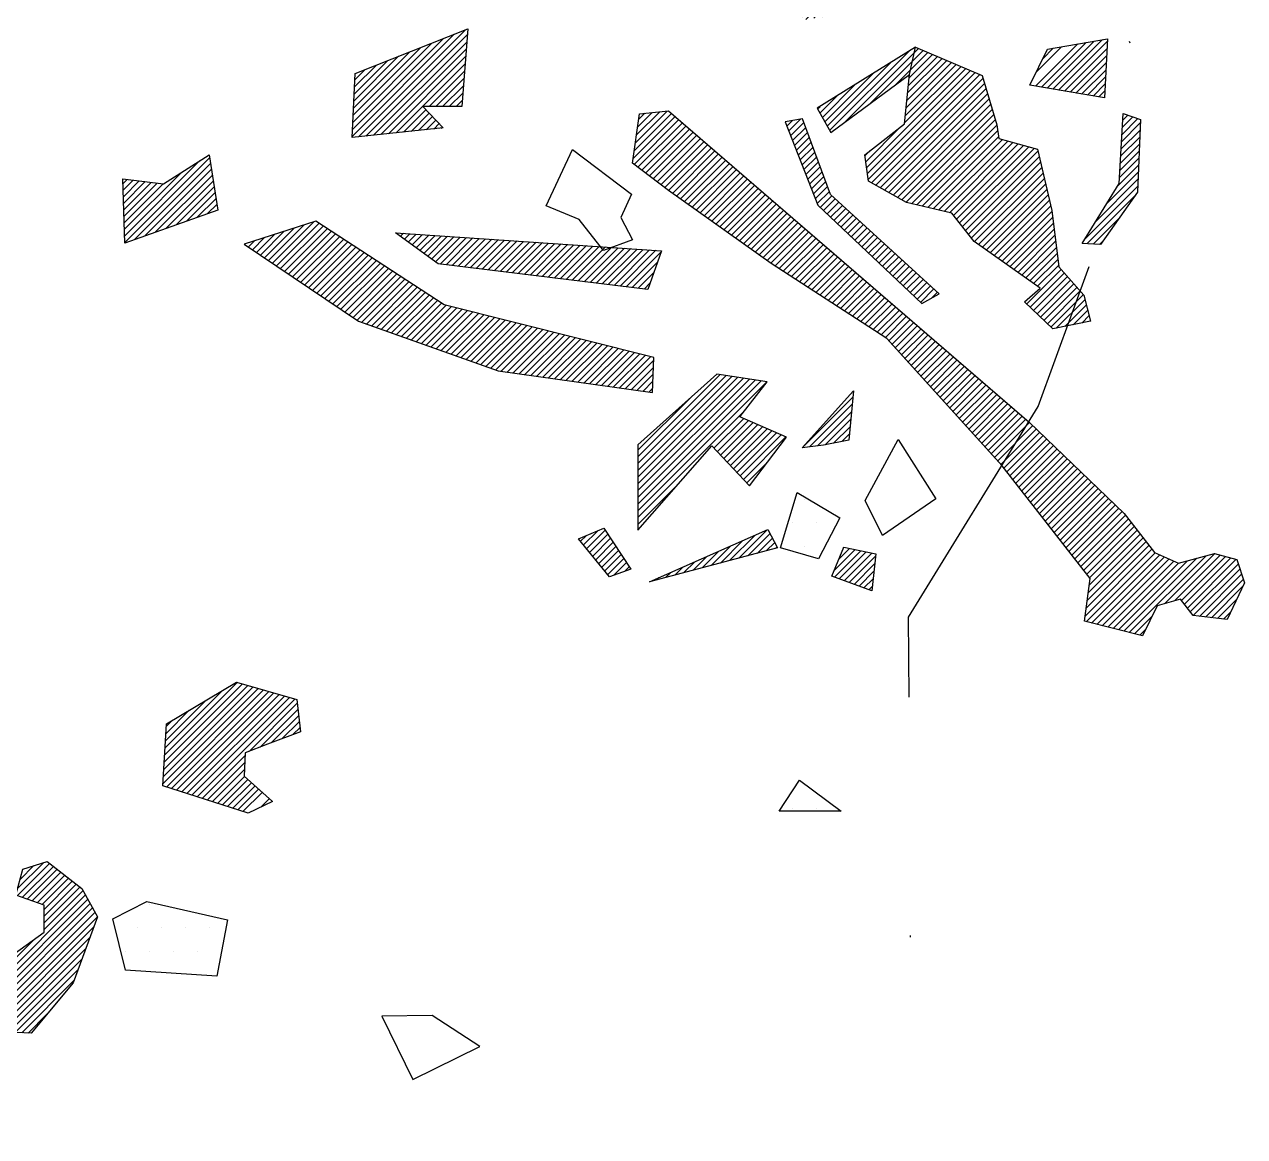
# Model space of a CAD drawing. Extents: x -282 to -176, y -1891 to -1540.
# Drawn here: x -242.8 to -178.8, y -1739.7 to -1681.3 of the extents above; entities that cross this region are included whole.
import ezdxf

# ---------------------------------------------------------------- set-up
doc = ezdxf.new("R2010")
doc.units = 0
doc.header["$LTSCALE"] = 25
doc.header["$MEASUREMENT"] = 0
doc.linetypes.add('STRICHPUNKTX2', pattern=[2, 1, -0.5, 0, -0.5])
doc.layers.get('0').update_dxf_attribs({"linetype": 'CONTINUOUS'})
for name, color, linetype in [('GRABUNGSGRENZE', 3, 'STRICHPUNKTX2'), ('KNOCHEN', 2, 'CONTINUOUS'), ('KNOCHENSCHRAFF', 2, 'CONTINUOUS'), ('STEINE', 4, 'CONTINUOUS'), ('STEINESCHRAFF', 4, 'CONTINUOUS')]:
    doc.layers.add(name, color=color, linetype=linetype)

# ---------------------------------------------------------------- blocks, each defined once
blk = doc.blocks.new('*X5')
at = {"color": 0}
for p, q in [((-225.293, -1687.237), (-219.68, -1681.624)), ((-225.625, -1687.215), (-220.264, -1681.854)), ((-225.608, -1686.844), (-220.849, -1682.085)), ((-224.898, -1687.195), (-219.578, -1681.875)), ((-224.503, -1687.154), (-219.607, -1682.258)), ((-225.59, -1686.473), (-221.433, -1682.315)), ((-225.573, -1686.102), (-222.017, -1682.546)), ((-225.555, -1685.731), (-222.601, -1682.776)), ((-224.109, -1687.112), (-219.637, -1682.64)), ((-225.538, -1685.36), (-223.185, -1683.007)), ((-225.52, -1684.989), (-223.769, -1683.238)), ((-225.503, -1684.618), (-224.353, -1683.468)), ((-223.714, -1687.071), (-219.666, -1683.023)), ((-223.319, -1687.03), (-219.695, -1683.406)), ((-225.485, -1684.247), (-224.937, -1683.699)), ((-221.583, -1685.647), (-219.725, -1683.789)), ((-221.23, -1685.648), (-219.754, -1684.172)), ((-220.877, -1685.648), (-219.783, -1684.555)), ((-220.524, -1685.649), (-219.812, -1684.938)), ((-220.171, -1685.65), (-219.842, -1685.321)), ((-222.924, -1686.988), (-221.748, -1685.812)), ((-222.529, -1686.947), (-221.575, -1685.994)), ((-210.811, -1687.957), (-208.859, -1686.005)), ((-210.754, -1687.547), (-209.086, -1685.878)), ((-210.697, -1687.136), (-209.478, -1685.917)), ((-210.64, -1686.726), (-209.87, -1685.955)), ((-210.583, -1686.315), (-210.262, -1685.994)), ((-222.134, -1686.905), (-221.403, -1686.175)), ((-221.739, -1686.864), (-221.231, -1686.356)), ((-221.344, -1686.823), (-221.058, -1686.537)), ((-220.949, -1686.781), (-220.886, -1686.718)), ((-210.868, -1688.368), (-208.669, -1686.168)), ((-210.826, -1688.679), (-208.479, -1686.332)), ((-210.625, -1688.831), (-208.289, -1686.496)), ((-210.424, -1688.984), (-208.1, -1686.66)), ((-210.223, -1689.136), (-207.91, -1686.824)), ((-210.022, -1689.289), (-207.72, -1686.987)), ((-209.821, -1689.442), (-207.53, -1687.151)), ((-209.62, -1689.594), (-207.34, -1687.315)), ((-209.419, -1689.747), (-207.151, -1687.479)), ((-209.218, -1689.899), (-206.961, -1687.642)), ((-209.017, -1690.052), (-206.771, -1687.806)), ((-208.81, -1690.199), (-206.581, -1687.97)), ((-237.571, -1692.443), (-233.629, -1688.501)), ((-237.561, -1692.786), (-233.097, -1688.323)), ((-237.047, -1692.626), (-233.049, -1688.628)), ((-208.603, -1690.345), (-206.391, -1688.134)), ((-208.396, -1690.492), (-206.202, -1688.298)), ((-208.19, -1690.639), (-206.012, -1688.461)), ((-207.983, -1690.786), (-205.822, -1688.625)), ((-237.58, -1692.099), (-234.6, -1689.119)), ((-236.501, -1692.434), (-233.001, -1688.934)), ((-235.955, -1692.242), (-232.954, -1689.24)), ((-207.776, -1690.933), (-205.632, -1688.789)), ((-207.569, -1691.079), (-205.443, -1688.953)), ((-207.363, -1691.226), (-205.253, -1689.116)), ((-207.156, -1691.373), (-205.063, -1689.28)), ((-237.65, -1689.693), (-237.428, -1689.472)), ((-237.64, -1690.037), (-237.112, -1689.51)), ((-237.63, -1690.381), (-236.797, -1689.548)), ((-237.62, -1690.724), (-236.481, -1689.586)), ((-237.61, -1691.068), (-236.166, -1689.624)), ((-237.6, -1691.412), (-235.85, -1689.662)), ((-237.59, -1691.755), (-235.535, -1689.7)), ((-235.409, -1692.049), (-232.906, -1689.546)), ((-234.863, -1691.857), (-232.858, -1689.851)), ((-206.949, -1691.52), (-204.873, -1689.444)), ((-206.742, -1691.666), (-204.683, -1689.608)), ((-206.535, -1691.813), (-204.494, -1689.771)), ((-206.329, -1691.96), (-204.304, -1689.935)), ((-234.317, -1691.664), (-232.81, -1690.157)), ((-233.771, -1691.472), (-232.762, -1690.463)), ((-206.122, -1692.107), (-204.114, -1690.099)), ((-205.915, -1692.254), (-203.924, -1690.263)), ((-205.708, -1692.4), (-203.735, -1690.427)), ((-205.502, -1692.547), (-203.545, -1690.59)), ((-233.225, -1691.28), (-232.715, -1690.769)), ((-232.679, -1691.087), (-232.667, -1691.075)), ((-205.295, -1692.694), (-203.355, -1690.754)), ((-205.088, -1692.841), (-203.165, -1690.918)), ((-204.881, -1692.988), (-202.975, -1691.082)), ((-204.675, -1693.134), (-202.786, -1691.245)), ((-230.015, -1693.726), (-228.14, -1691.851)), ((-229.804, -1693.868), (-227.618, -1691.683)), ((-229.592, -1694.01), (-227.346, -1691.764)), ((-229.381, -1694.152), (-227.132, -1691.904)), ((-204.468, -1693.281), (-202.596, -1691.409)), ((-204.261, -1693.428), (-202.406, -1691.573)), ((-204.054, -1693.575), (-202.216, -1691.737)), ((-203.848, -1693.721), (-202.027, -1691.9)), ((-230.861, -1693.158), (-230.228, -1692.524)), ((-230.65, -1693.3), (-229.706, -1692.356)), ((-230.438, -1693.442), (-229.184, -1692.188)), ((-230.227, -1693.584), (-228.662, -1692.019)), ((-229.169, -1694.294), (-226.919, -1692.044)), ((-228.958, -1694.436), (-226.705, -1692.184)), ((-228.746, -1694.579), (-226.491, -1692.323)), ((-228.535, -1694.721), (-226.277, -1692.463)), ((-223.292, -1692.306), (-223.26, -1692.274)), ((-223.087, -1692.455), (-222.929, -1692.297)), ((-222.883, -1692.604), (-222.598, -1692.319)), ((-222.678, -1692.753), (-222.266, -1692.341)), ((-222.474, -1692.903), (-221.935, -1692.364)), ((-222.27, -1693.052), (-221.604, -1692.386)), ((-222.065, -1693.201), (-221.273, -1692.408)), ((-221.861, -1693.35), (-220.941, -1692.43)), ((-221.656, -1693.499), (-220.61, -1692.453)), ((-221.452, -1693.648), (-220.279, -1692.475)), ((-221.248, -1693.797), (-219.947, -1692.497)), ((-221.011, -1693.914), (-219.616, -1692.52)), ((-220.696, -1693.953), (-219.285, -1692.542)), ((-203.641, -1693.868), (-201.837, -1692.064)), ((-203.427, -1694.008), (-201.647, -1692.228)), ((-203.213, -1694.147), (-201.457, -1692.392)), ((-231.284, -1692.874), (-231.271, -1692.861)), ((-231.073, -1693.016), (-230.749, -1692.693)), ((-228.323, -1694.863), (-226.064, -1692.603)), ((-228.112, -1695.005), (-225.85, -1692.743)), ((-227.9, -1695.147), (-225.636, -1692.883)), ((-227.689, -1695.289), (-225.422, -1693.022)), ((-227.477, -1695.431), (-225.208, -1693.162)), ((-220.381, -1693.991), (-218.954, -1692.564)), ((-220.066, -1694.03), (-218.622, -1692.586)), ((-219.75, -1694.068), (-218.291, -1692.609)), ((-219.435, -1694.106), (-217.96, -1692.631)), ((-219.12, -1694.145), (-217.629, -1692.653)), ((-218.805, -1694.183), (-217.297, -1692.676)), ((-218.49, -1694.222), (-216.966, -1692.698)), ((-218.175, -1694.26), (-216.635, -1692.72)), ((-217.86, -1694.299), (-216.304, -1692.742)), ((-217.545, -1694.337), (-215.972, -1692.765)), ((-217.229, -1694.376), (-215.641, -1692.787)), ((-216.914, -1694.414), (-215.31, -1692.809)), ((-216.599, -1694.452), (-214.978, -1692.832)), ((-216.284, -1694.491), (-214.647, -1692.854)), ((-215.969, -1694.529), (-214.316, -1692.876)), ((-215.654, -1694.568), (-213.985, -1692.898)), ((-215.339, -1694.606), (-213.653, -1692.921)), ((-215.024, -1694.645), (-213.322, -1692.943)), ((-214.708, -1694.683), (-212.991, -1692.965)), ((-214.393, -1694.721), (-212.66, -1692.988)), ((-214.078, -1694.76), (-212.328, -1693.01)), ((-213.763, -1694.798), (-211.997, -1693.032)), ((-213.448, -1694.837), (-211.666, -1693.054)), ((-213.133, -1694.875), (-211.334, -1693.077)), ((-212.818, -1694.914), (-211.003, -1693.099)), ((-212.503, -1694.952), (-210.672, -1693.121)), ((-212.188, -1694.99), (-210.341, -1693.144)), ((-211.872, -1695.029), (-210.009, -1693.166)), ((-211.557, -1695.067), (-209.678, -1693.188)), ((-202.998, -1694.286), (-201.267, -1692.556)), ((-202.784, -1694.426), (-201.078, -1692.719)), ((-202.569, -1694.565), (-200.888, -1692.883)), ((-202.355, -1694.704), (-200.698, -1693.047)), ((-227.266, -1695.573), (-224.995, -1693.302)), ((-227.054, -1695.715), (-224.781, -1693.442)), ((-226.843, -1695.857), (-224.567, -1693.581)), ((-226.631, -1695.999), (-224.353, -1693.721)), ((-211.242, -1695.106), (-209.402, -1693.266)), ((-210.927, -1695.144), (-209.594, -1693.811)), ((-202.141, -1694.843), (-200.508, -1693.211)), ((-201.926, -1694.982), (-200.318, -1693.374)), ((-201.712, -1695.122), (-200.129, -1693.538)), ((-201.498, -1695.261), (-199.939, -1693.702)), ((-226.42, -1696.141), (-224.139, -1693.861)), ((-226.208, -1696.283), (-223.926, -1694.001)), ((-225.997, -1696.425), (-223.712, -1694.14)), ((-225.785, -1696.568), (-223.498, -1694.28)), ((-225.574, -1696.71), (-223.284, -1694.42)), ((-210.612, -1695.183), (-209.786, -1694.357)), ((-201.283, -1695.4), (-199.749, -1693.866)), ((-201.069, -1695.539), (-199.559, -1694.03)), ((-200.855, -1695.678), (-199.37, -1694.193)), ((-200.64, -1695.817), (-199.18, -1694.357)), ((-225.362, -1696.852), (-223.071, -1694.56)), ((-225.119, -1696.962), (-222.857, -1694.699)), ((-224.859, -1697.055), (-222.643, -1694.839)), ((-224.598, -1697.148), (-222.429, -1694.979)), ((-210.297, -1695.221), (-209.978, -1694.902)), ((-200.426, -1695.957), (-198.99, -1694.521)), ((-200.211, -1696.096), (-198.8, -1694.685)), ((-199.997, -1696.235), (-198.61, -1694.848)), ((-199.783, -1696.374), (-198.421, -1695.012)), ((-224.337, -1697.241), (-222.215, -1695.119)), ((-224.076, -1697.333), (-222.002, -1695.259)), ((-223.816, -1697.426), (-221.788, -1695.398)), ((-223.555, -1697.519), (-221.574, -1695.538)), ((-223.294, -1697.612), (-221.36, -1695.678)), ((-199.568, -1696.513), (-198.231, -1695.176)), ((-199.354, -1696.653), (-198.041, -1695.34)), ((-199.14, -1696.792), (-197.851, -1695.503)), ((-198.925, -1696.931), (-197.662, -1695.667)), ((-223.034, -1697.705), (-221.146, -1695.818)), ((-222.773, -1697.798), (-220.933, -1695.957)), ((-222.512, -1697.89), (-220.693, -1696.071)), ((-222.251, -1697.983), (-220.41, -1696.142)), ((-221.991, -1698.076), (-220.128, -1696.213)), ((-221.73, -1698.169), (-219.845, -1696.284)), ((-221.469, -1698.262), (-219.563, -1696.355)), ((-198.711, -1697.07), (-197.472, -1695.831)), ((-198.497, -1697.209), (-197.282, -1695.995)), ((-198.282, -1697.349), (-197.092, -1696.159)), ((-198.068, -1697.488), (-196.902, -1696.322)), ((-221.208, -1698.354), (-219.28, -1696.426)), ((-220.948, -1698.447), (-218.998, -1696.497)), ((-220.687, -1698.54), (-218.715, -1696.569)), ((-220.426, -1698.633), (-218.433, -1696.64)), ((-220.165, -1698.726), (-218.15, -1696.711)), ((-219.905, -1698.818), (-217.868, -1696.782)), ((-219.644, -1698.911), (-217.585, -1696.853)), ((-219.383, -1699.004), (-217.303, -1696.924)), ((-219.122, -1699.097), (-217.021, -1696.995)), ((-197.853, -1697.627), (-196.713, -1696.486)), ((-197.639, -1697.766), (-196.523, -1696.65)), ((-197.455, -1697.936), (-196.333, -1696.814)), ((-197.287, -1698.122), (-196.143, -1696.977)), ((-218.862, -1699.19), (-216.738, -1697.066)), ((-218.601, -1699.282), (-216.456, -1697.137)), ((-218.34, -1699.375), (-216.173, -1697.208)), ((-218.079, -1699.468), (-215.891, -1697.279)), ((-217.793, -1699.536), (-215.608, -1697.35)), ((-217.483, -1699.579), (-215.326, -1697.422)), ((-217.173, -1699.622), (-215.043, -1697.493)), ((-216.863, -1699.666), (-214.761, -1697.564)), ((-216.553, -1699.709), (-214.478, -1697.635)), ((-197.119, -1698.307), (-195.954, -1697.141)), ((-196.951, -1698.493), (-195.764, -1697.305)), ((-196.783, -1698.678), (-195.574, -1697.469)), ((-196.615, -1698.864), (-195.384, -1697.633)), ((-216.243, -1699.753), (-214.196, -1697.706)), ((-215.932, -1699.796), (-213.913, -1697.777)), ((-215.622, -1699.839), (-213.631, -1697.848)), ((-215.312, -1699.883), (-213.348, -1697.919)), ((-215.002, -1699.926), (-213.066, -1697.99)), ((-214.692, -1699.97), (-212.784, -1698.061)), ((-214.382, -1700.013), (-212.501, -1698.132)), ((-214.072, -1700.056), (-212.219, -1698.204)), ((-213.761, -1700.1), (-211.936, -1698.275)), ((-196.447, -1699.049), (-195.194, -1697.796)), ((-196.279, -1699.235), (-195.005, -1697.96)), ((-196.111, -1699.42), (-194.815, -1698.124)), ((-195.943, -1699.606), (-194.625, -1698.288)), ((-213.451, -1700.143), (-211.654, -1698.346)), ((-213.141, -1700.187), (-211.371, -1698.417)), ((-212.831, -1700.23), (-211.089, -1698.488)), ((-212.521, -1700.273), (-210.806, -1698.559)), ((-212.211, -1700.317), (-210.524, -1698.63)), ((-211.901, -1700.36), (-210.241, -1698.701)), ((-211.59, -1700.404), (-209.959, -1698.772)), ((-195.775, -1699.791), (-194.435, -1698.451)), ((-195.607, -1699.977), (-194.245, -1698.615)), ((-195.439, -1700.163), (-194.056, -1698.779)), ((-195.271, -1700.348), (-193.866, -1698.943)), ((-211.28, -1700.447), (-209.803, -1698.97)), ((-210.97, -1700.491), (-209.814, -1699.334)), ((-195.103, -1700.534), (-193.676, -1699.106)), ((-194.935, -1700.719), (-193.486, -1699.27)), ((-194.767, -1700.905), (-193.297, -1699.434)), ((-210.66, -1700.534), (-209.824, -1699.698)), ((-210.626, -1706.51), (-204.161, -1700.046)), ((-210.626, -1706.864), (-203.855, -1700.093)), ((-210.625, -1705.802), (-204.773, -1699.951)), ((-210.625, -1706.156), (-204.467, -1699.998)), ((-210.624, -1705.448), (-205.079, -1699.903)), ((-210.623, -1704.74), (-205.691, -1699.808)), ((-210.623, -1705.094), (-205.385, -1699.855)), ((-210.622, -1704.031), (-206.303, -1699.713)), ((-210.622, -1704.385), (-205.997, -1699.76)), ((-210.35, -1700.577), (-209.835, -1700.063)), ((-194.599, -1701.09), (-193.107, -1699.598)), ((-194.431, -1701.276), (-192.917, -1699.762)), ((-194.263, -1701.461), (-192.727, -1699.925)), ((-194.095, -1701.647), (-192.537, -1700.089)), ((-210.04, -1700.621), (-209.846, -1700.427)), ((-193.927, -1701.832), (-192.348, -1700.253)), ((-193.759, -1702.018), (-192.158, -1700.417)), ((-193.591, -1702.204), (-191.968, -1700.58)), ((-193.423, -1702.389), (-191.778, -1700.744)), ((-210.621, -1703.677), (-207.872, -1700.927)), ((-193.255, -1702.575), (-191.589, -1700.908)), ((-193.087, -1702.76), (-191.399, -1701.072)), ((-192.919, -1702.946), (-191.209, -1701.235)), ((-192.751, -1703.131), (-191.019, -1701.399)), ((-210.627, -1707.218), (-205.025, -1701.616)), ((-206.632, -1703.577), (-205.07, -1702.015)), ((-206.46, -1703.759), (-204.824, -1702.123)), ((-192.583, -1703.317), (-190.829, -1701.563)), ((-192.415, -1703.502), (-190.64, -1701.727)), ((-192.247, -1703.688), (-190.45, -1701.891)), ((-192.079, -1703.873), (-190.26, -1702.054)), ((-206.288, -1703.94), (-204.579, -1702.231)), ((-206.116, -1704.121), (-204.333, -1702.339)), ((-205.944, -1704.303), (-204.088, -1702.447)), ((-205.772, -1704.484), (-203.842, -1702.555)), ((-205.6, -1704.666), (-203.596, -1702.663)), ((-205.427, -1704.847), (-203.351, -1702.771)), ((-191.911, -1704.059), (-190.071, -1702.219)), ((-191.743, -1704.244), (-189.891, -1702.392)), ((-191.575, -1704.43), (-189.711, -1702.566)), ((-191.415, -1704.624), (-189.53, -1702.739)), ((-205.255, -1705.029), (-203.105, -1702.878)), ((-205.083, -1705.21), (-202.859, -1702.986)), ((-191.26, -1704.822), (-189.35, -1702.912)), ((-191.105, -1705.021), (-189.17, -1703.086)), ((-190.95, -1705.219), (-188.99, -1703.259)), ((-190.795, -1705.417), (-188.81, -1703.432)), ((-190.639, -1705.616), (-188.629, -1703.606)), ((-190.484, -1705.814), (-188.449, -1703.779)), ((-190.329, -1706.013), (-188.269, -1703.953)), ((-204.911, -1705.392), (-203.795, -1704.275)), ((-190.174, -1706.211), (-188.089, -1704.126)), ((-190.019, -1706.409), (-187.909, -1704.299)), ((-189.864, -1706.608), (-187.729, -1704.473)), ((-189.709, -1706.806), (-187.548, -1704.646)), ((-189.553, -1707.005), (-187.368, -1704.819)), ((-189.398, -1707.203), (-187.188, -1704.993)), ((-189.243, -1707.401), (-187.008, -1705.166)), ((-189.088, -1707.6), (-186.828, -1705.339)), ((-210.627, -1707.572), (-208.44, -1705.385)), ((-188.933, -1707.798), (-186.647, -1705.513)), ((-188.778, -1707.997), (-186.467, -1705.686)), ((-188.623, -1708.195), (-186.287, -1705.86)), ((-188.467, -1708.393), (-186.107, -1706.033)), ((-188.312, -1708.592), (-185.927, -1706.206)), ((-188.157, -1708.79), (-185.747, -1706.38)), ((-188.002, -1708.989), (-185.566, -1706.553)), ((-187.847, -1709.187), (-185.386, -1706.726)), ((-187.692, -1709.386), (-185.206, -1706.9)), ((-187.537, -1709.584), (-185.036, -1707.084)), ((-213.476, -1708.654), (-212.737, -1707.914)), ((-213.317, -1708.848), (-212.345, -1707.876)), ((-205.332, -1709.348), (-203.845, -1707.862)), ((-187.381, -1709.782), (-184.882, -1707.283)), ((-187.226, -1709.981), (-184.728, -1707.482)), ((-187.071, -1710.179), (-184.574, -1707.682)), ((-186.916, -1710.378), (-184.42, -1707.881)), ((-213.636, -1708.459), (-213.348, -1708.171)), ((-213.158, -1709.043), (-212.204, -1708.089)), ((-212.999, -1709.237), (-212.063, -1708.301)), ((-212.84, -1709.432), (-211.922, -1708.513)), ((-206.292, -1709.601), (-205.11, -1708.419)), ((-205.812, -1709.474), (-204.478, -1708.14)), ((-204.852, -1709.221), (-203.687, -1708.056)), ((-204.372, -1709.095), (-203.565, -1708.288)), ((-203.892, -1708.968), (-203.444, -1708.52)), ((-187.045, -1711.567), (-183.958, -1708.48)), ((-186.988, -1711.157), (-184.112, -1708.28)), ((-186.932, -1710.747), (-184.266, -1708.081)), ((-212.681, -1709.626), (-211.781, -1708.726)), ((-212.522, -1709.821), (-211.64, -1708.938)), ((-212.363, -1710.015), (-211.498, -1709.151)), ((-207.252, -1709.854), (-206.374, -1708.976)), ((-206.772, -1709.727), (-205.742, -1708.697)), ((-203.412, -1708.842), (-203.322, -1708.752)), ((-200.32, -1709.993), (-199.221, -1708.894)), ((-200.313, -1710.339), (-198.93, -1708.956)), ((-200.082, -1709.402), (-199.512, -1708.832)), ((-200.054, -1710.434), (-198.639, -1709.019)), ((-199.845, -1708.811), (-199.804, -1708.77)), ((-199.796, -1710.529), (-198.347, -1709.081)), ((-187.158, -1712.387), (-183.649, -1708.879)), ((-187.102, -1711.977), (-183.804, -1708.679)), ((-187.099, -1712.682), (-183.48, -1709.063)), ((-186.816, -1712.753), (-183.235, -1709.171)), ((-182.965, -1711.73), (-180.342, -1709.106)), ((-182.467, -1711.586), (-180.061, -1709.18)), ((-212.204, -1710.21), (-211.357, -1709.363)), ((-211.885, -1710.244), (-211.216, -1709.575)), ((-211.33, -1710.043), (-211.075, -1709.788)), ((-208.692, -1710.233), (-208.271, -1709.812)), ((-208.212, -1710.107), (-207.639, -1709.533)), ((-207.732, -1709.98), (-207.006, -1709.255)), ((-199.537, -1710.625), (-198.158, -1709.246)), ((-199.279, -1710.72), (-198.201, -1709.642)), ((-186.534, -1712.824), (-182.99, -1709.28)), ((-186.251, -1712.895), (-182.745, -1709.388)), ((-185.969, -1712.966), (-182.499, -1709.497)), ((-185.686, -1713.037), (-182.254, -1709.605)), ((-185.404, -1713.108), (-181.777, -1709.481)), ((-185.122, -1713.179), (-181.294, -1709.351)), ((-184.839, -1713.25), (-180.81, -1709.222)), ((-182.094, -1711.566), (-179.781, -1709.253)), ((-181.941, -1711.766), (-179.501, -1709.327)), ((-181.788, -1711.967), (-179.221, -1709.4)), ((-181.635, -1712.168), (-179.112, -1709.645)), ((-209.652, -1710.486), (-209.535, -1710.369)), ((-209.172, -1710.36), (-208.903, -1710.091)), ((-199.02, -1710.815), (-198.243, -1710.037)), ((-198.762, -1710.91), (-198.285, -1710.433)), ((-181.476, -1712.362), (-179.024, -1709.91)), ((-181.159, -1712.399), (-178.936, -1710.176)), ((-180.842, -1712.435), (-178.848, -1710.441)), ((-198.503, -1711.005), (-198.328, -1710.829)), ((-180.525, -1712.472), (-178.874, -1710.821)), ((-180.208, -1712.509), (-179.195, -1711.495)), ((-179.892, -1712.546), (-179.515, -1712.169)), ((-184.557, -1713.321), (-183.646, -1712.411)), ((-184.274, -1713.393), (-183.98, -1713.098)), ((-235.56, -1721.191), (-230.549, -1716.18)), ((-235.536, -1720.814), (-230.823, -1716.101)), ((-235.512, -1720.436), (-231.096, -1716.021)), ((-235.487, -1720.058), (-231.37, -1715.941)), ((-235.463, -1719.68), (-231.644, -1715.861)), ((-235.439, -1719.303), (-232.426, -1716.289)), ((-235.415, -1718.925), (-233.299, -1716.809)), ((-235.372, -1721.357), (-230.276, -1716.26)), ((-235.104, -1721.443), (-230.002, -1716.34)), ((-234.836, -1721.529), (-229.728, -1716.42)), ((-234.569, -1721.614), (-229.455, -1716.5)), ((-234.301, -1721.7), (-229.181, -1716.58)), ((-234.033, -1721.786), (-228.907, -1716.66)), ((-233.765, -1721.871), (-228.634, -1716.74)), ((-235.391, -1718.547), (-234.172, -1717.328)), ((-231.031, -1719.491), (-228.504, -1716.964)), ((-230.452, -1719.265), (-228.467, -1717.28)), ((-235.366, -1718.169), (-235.045, -1717.848)), ((-229.875, -1719.042), (-228.429, -1717.596)), ((-229.305, -1718.825), (-228.391, -1717.912)), ((-228.734, -1718.608), (-228.353, -1718.227)), ((-233.497, -1721.957), (-231.238, -1719.698)), ((-233.229, -1722.043), (-231.254, -1720.067)), ((-232.961, -1722.128), (-231.27, -1720.437)), ((-232.694, -1722.214), (-231.278, -1720.799)), ((-232.426, -1722.3), (-231.092, -1720.966)), ((-232.158, -1722.385), (-230.906, -1721.133)), ((-231.89, -1722.471), (-230.72, -1721.301)), ((-231.622, -1722.557), (-230.534, -1721.468)), ((-231.354, -1722.643), (-230.347, -1721.636)), ((-230.412, -1722.407), (-229.975, -1721.971)), ((-243.201, -1727.065), (-241.502, -1725.365)), ((-243.178, -1726.688), (-241.803, -1725.313)), ((-243.053, -1726.21), (-242.321, -1725.478)), ((-242.939, -1727.156), (-241.303, -1725.52)), ((-242.676, -1727.247), (-241.105, -1725.675)), ((-242.414, -1727.338), (-240.906, -1725.83)), ((-242.151, -1727.429), (-240.707, -1725.985)), ((-241.888, -1727.52), (-240.509, -1726.14)), ((-241.794, -1728.132), (-240.112, -1726.45)), ((-241.793, -1727.778), (-240.31, -1726.295)), ((-244.756, -1732.155), (-239.622, -1727.021)), ((-241.795, -1728.487), (-239.913, -1726.605)), ((-241.795, -1728.841), (-239.748, -1726.793)), ((-244.757, -1732.863), (-239.371, -1727.478)), ((-244.757, -1733.217), (-239.246, -1727.706)), ((-244.756, -1732.509), (-239.497, -1727.249)), ((-244.759, -1733.925), (-238.995, -1728.162)), ((-244.758, -1733.571), (-239.121, -1727.934)), ((-244.657, -1734.177), (-239.193, -1728.713)), ((-244.755, -1731.801), (-242.294, -1729.339)), ((-244.319, -1734.193), (-239.4, -1729.274)), ((-243.981, -1734.208), (-239.607, -1729.834)), ((-243.643, -1734.224), (-239.814, -1730.395)), ((-243.305, -1734.239), (-240.021, -1730.956)), ((-242.967, -1734.255), (-240.228, -1731.516)), ((-242.629, -1734.271), (-241.638, -1733.28))]:
    blk.add_line(p, q, dxfattribs=at)
blk = doc.blocks.new('*X7')
at = {"color": 0}
for p, q in [((-201.89, -1703.431), (-199.335, -1700.877)), ((-201.616, -1703.511), (-199.375, -1701.269)), ((-201.207, -1703.456), (-199.414, -1701.662)), ((-200.793, -1703.394), (-199.453, -1702.055)), ((-200.356, -1703.311), (-199.492, -1702.447)), ((-199.919, -1703.228), (-199.531, -1702.84))]:
    blk.add_line(p, q, dxfattribs=at)
blk = doc.blocks.new('*X8')
at = {"color": 0}
for p, q in [((-248.664, -1658.988), (-248.4, -1658.724)), ((-248.661, -1659.339), (-248.076, -1658.754)), ((-248.659, -1659.69), (-247.753, -1658.784)), ((-248.656, -1660.041), (-247.429, -1658.814)), ((-248.653, -1660.392), (-247.106, -1658.844)), ((-248.651, -1660.743), (-246.782, -1658.874)), ((-248.648, -1661.094), (-246.458, -1658.904)), ((-248.645, -1661.445), (-246.384, -1659.183)), ((-248.643, -1661.796), (-246.339, -1659.492)), ((-248.64, -1662.147), (-246.294, -1659.801)), ((-248.637, -1662.498), (-246.249, -1660.109)), ((-248.635, -1662.848), (-246.205, -1660.418)), ((-248.632, -1663.199), (-246.178, -1660.746)), ((-248.63, -1663.55), (-246.2, -1661.121)), ((-248.627, -1663.901), (-246.222, -1661.496)), ((-199.661, -1669.029), (-192.368, -1661.736)), ((-199.16, -1668.881), (-191.638, -1661.359)), ((-198.659, -1668.734), (-191.477, -1661.552)), ((-197.04, -1663.225), (-195.43, -1661.616)), ((-196.939, -1663.478), (-195.08, -1661.62)), ((-248.624, -1664.252), (-246.244, -1661.872)), ((-248.622, -1664.603), (-246.266, -1662.247)), ((-201.94, -1669.186), (-194.805, -1662.051)), ((-201.637, -1669.238), (-194.667, -1662.267)), ((-200.162, -1669.176), (-193.098, -1662.112)), ((-198.158, -1668.587), (-191.453, -1661.882)), ((-197.657, -1668.44), (-191.429, -1662.211)), ((-197.241, -1662.72), (-196.839, -1662.318)), ((-197.14, -1662.973), (-196.134, -1661.967)), ((-196.838, -1663.731), (-194.942, -1661.835)), ((-248.619, -1664.954), (-246.288, -1662.623)), ((-248.616, -1665.305), (-246.31, -1662.998)), ((-201.335, -1669.289), (-194.529, -1662.483)), ((-201.033, -1669.34), (-194.392, -1662.699)), ((-200.662, -1669.323), (-193.828, -1662.489)), ((-197.194, -1668.33), (-191.404, -1662.54)), ((-197.017, -1668.506), (-191.38, -1662.869)), ((-248.614, -1665.656), (-246.332, -1663.374)), ((-214.313, -1666.004), (-211.732, -1663.422)), ((-213.997, -1666.041), (-211.43, -1663.474)), ((-213.68, -1666.077), (-211.128, -1663.526)), ((-213.363, -1666.114), (-210.826, -1663.577)), ((-213.211, -1664.547), (-212.033, -1663.37)), ((-213.047, -1666.151), (-210.525, -1663.629)), ((-212.73, -1666.188), (-210.223, -1663.681)), ((-212.414, -1666.225), (-209.921, -1663.733)), ((-196.839, -1668.682), (-191.356, -1663.198)), ((-196.662, -1668.858), (-191.331, -1663.528)), ((-248.611, -1666.007), (-246.354, -1663.749)), ((-248.608, -1666.358), (-246.376, -1664.125)), ((-212.097, -1666.262), (-209.62, -1663.785)), ((-211.78, -1666.299), (-209.318, -1663.837)), ((-211.464, -1666.336), (-209.016, -1663.889)), ((-211.147, -1666.373), (-208.715, -1663.94)), ((-210.83, -1666.41), (-208.413, -1663.992)), ((-210.514, -1666.447), (-208.111, -1664.044)), ((-210.197, -1666.484), (-207.81, -1664.096)), ((-209.881, -1666.521), (-207.508, -1664.148)), ((-209.564, -1666.558), (-207.206, -1664.2)), ((-209.247, -1666.594), (-206.905, -1664.252)), ((-208.931, -1666.631), (-206.603, -1664.304)), ((-208.681, -1666.735), (-206.301, -1664.355)), ((-202.544, -1669.084), (-197.623, -1664.163)), ((-202.242, -1669.135), (-197.025, -1663.918)), ((-192.35, -1664.9), (-191.307, -1663.857)), ((-248.606, -1666.708), (-246.398, -1664.5)), ((-248.603, -1667.059), (-246.42, -1664.876)), ((-248.601, -1667.41), (-246.171, -1664.981)), ((-248.598, -1667.761), (-245.397, -1664.56)), ((-248.595, -1668.112), (-245.194, -1664.711)), ((-248.593, -1668.463), (-245.062, -1664.932)), ((-208.721, -1667.835), (-205.396, -1664.511)), ((-208.714, -1667.476), (-205.698, -1664.459)), ((-208.698, -1667.106), (-206, -1664.407)), ((-208.441, -1667.909), (-205.094, -1664.563)), ((-208.161, -1667.983), (-204.793, -1664.615)), ((-207.881, -1668.057), (-204.491, -1664.667)), ((-207.601, -1668.13), (-204.189, -1664.718)), ((-207.322, -1668.204), (-203.888, -1664.77)), ((-207.042, -1668.278), (-203.586, -1664.822)), ((-206.762, -1668.352), (-203.284, -1664.874)), ((-206.473, -1668.417), (-202.983, -1664.926)), ((-206.171, -1668.468), (-202.681, -1664.978)), ((-203.451, -1668.93), (-199.418, -1664.897)), ((-203.149, -1668.981), (-198.82, -1664.652)), ((-202.846, -1669.032), (-198.221, -1664.407)), ((-248.59, -1668.814), (-244.93, -1665.154)), ((-248.587, -1669.165), (-244.797, -1665.375)), ((-248.585, -1669.516), (-244.665, -1665.596)), ((-205.869, -1668.519), (-202.379, -1665.03)), ((-205.567, -1668.571), (-202.078, -1665.082)), ((-205.264, -1668.622), (-201.776, -1665.133)), ((-204.962, -1668.673), (-201.474, -1665.185)), ((-204.66, -1668.725), (-201.173, -1665.237)), ((-204.358, -1668.776), (-200.871, -1665.289)), ((-204.055, -1668.827), (-200.569, -1665.341)), ((-203.753, -1668.878), (-200.016, -1665.142)), ((-248.582, -1669.867), (-244.533, -1665.817)), ((-248.579, -1670.218), (-244.401, -1666.039)), ((-196.485, -1669.034), (-193.582, -1666.132)), ((-248.577, -1670.569), (-244.428, -1666.42)), ((-248.574, -1670.919), (-244.46, -1666.805)), ((-196.307, -1669.211), (-193.454, -1666.358)), ((-196.13, -1669.387), (-193.326, -1666.583)), ((-195.952, -1669.563), (-193.198, -1666.809)), ((-246.501, -1669.2), (-244.491, -1667.19)), ((-246.148, -1669.201), (-244.523, -1667.576)), ((-195.775, -1669.739), (-193.07, -1667.034)), ((-195.597, -1669.915), (-192.942, -1667.26)), ((-195.42, -1670.091), (-192.814, -1667.486)), ((-245.795, -1669.201), (-244.555, -1667.961)), ((-214.689, -1669.562), (-213.271, -1668.143)), ((-214.465, -1669.691), (-212.755, -1667.98)), ((-214.241, -1669.82), (-212.532, -1668.111)), ((-195.242, -1670.267), (-192.687, -1667.711)), ((-195.065, -1670.443), (-192.559, -1667.937)), ((-194.887, -1670.619), (-192.431, -1668.162)), ((-245.442, -1669.202), (-244.587, -1668.346)), ((-245.089, -1669.203), (-244.618, -1668.731)), ((-216.261, -1668.658), (-216.115, -1668.512)), ((-216.036, -1668.787), (-215.738, -1668.489)), ((-215.812, -1668.916), (-215.362, -1668.466)), ((-215.587, -1669.045), (-214.985, -1668.443)), ((-215.363, -1669.175), (-214.609, -1668.42)), ((-215.138, -1669.304), (-214.232, -1668.397)), ((-214.914, -1669.433), (-213.79, -1668.308)), ((-214.016, -1669.949), (-212.309, -1668.242)), ((-213.792, -1670.078), (-212.087, -1668.373)), ((-213.567, -1670.207), (-211.864, -1668.504)), ((-213.343, -1670.336), (-211.642, -1668.635)), ((-213.118, -1670.465), (-211.419, -1668.766)), ((-207.962, -1668.845), (-207.88, -1668.763)), ((-207.762, -1668.998), (-207.386, -1668.623)), ((-207.561, -1669.151), (-206.893, -1668.482)), ((-207.36, -1669.304), (-206.513, -1668.456)), ((-207.16, -1669.457), (-206.313, -1668.61)), ((-206.959, -1669.61), (-206.113, -1668.763)), ((-194.71, -1670.795), (-192.303, -1668.388)), ((-194.532, -1670.971), (-192.175, -1668.614)), ((-194.355, -1671.147), (-192.047, -1668.839)), ((-248.572, -1671.27), (-246.697, -1669.396)), ((-244.736, -1669.203), (-244.65, -1669.116)), ((-212.894, -1670.594), (-211.196, -1668.897)), ((-212.669, -1670.723), (-210.974, -1669.028)), ((-212.445, -1670.852), (-210.751, -1669.159)), ((-212.22, -1670.981), (-210.529, -1669.29)), ((-211.996, -1671.11), (-210.306, -1669.421)), ((-206.759, -1669.762), (-205.912, -1668.916)), ((-206.558, -1669.915), (-205.712, -1669.069)), ((-206.357, -1670.068), (-205.512, -1669.223)), ((-206.157, -1670.221), (-205.311, -1669.376)), ((-194.177, -1671.324), (-191.919, -1669.065)), ((-194, -1671.5), (-191.791, -1669.291)), ((-248.569, -1671.621), (-246.701, -1669.753)), ((-248.566, -1671.972), (-246.704, -1670.11)), ((-212.491, -1673.02), (-209.416, -1669.945)), ((-212.165, -1673.048), (-209.193, -1670.076)), ((-211.771, -1671.239), (-210.083, -1669.552)), ((-211.547, -1671.369), (-209.861, -1669.683)), ((-211.322, -1671.498), (-209.638, -1669.814)), ((-205.956, -1670.374), (-205.111, -1669.529)), ((-205.755, -1670.527), (-204.911, -1669.683)), ((-205.555, -1670.68), (-204.711, -1669.836)), ((-205.354, -1670.833), (-204.51, -1669.989)), ((-193.823, -1671.676), (-191.84, -1669.693)), ((-248.564, -1672.323), (-246.707, -1670.467)), ((-211.839, -1673.075), (-208.97, -1670.207)), ((-211.514, -1673.103), (-208.748, -1670.338)), ((-211.188, -1673.131), (-208.525, -1670.469)), ((-210.862, -1673.159), (-208.303, -1670.6)), ((-210.536, -1673.187), (-208.08, -1670.73)), ((-205.153, -1670.986), (-204.31, -1670.142)), ((-204.953, -1671.139), (-204.11, -1670.296)), ((-204.752, -1671.292), (-203.909, -1670.449)), ((-204.551, -1671.444), (-203.709, -1670.602)), ((-204.351, -1671.597), (-203.509, -1670.755)), ((-193.645, -1671.852), (-191.936, -1670.143)), ((-193.468, -1672.028), (-192.032, -1670.592)), ((-248.561, -1672.674), (-246.711, -1670.824)), ((-248.558, -1673.025), (-246.714, -1671.181)), ((-210.211, -1673.215), (-207.857, -1670.861)), ((-209.885, -1673.242), (-207.635, -1670.992)), ((-209.559, -1673.27), (-207.412, -1671.123)), ((-209.234, -1673.298), (-207.19, -1671.254)), ((-208.908, -1673.326), (-206.967, -1671.385)), ((-204.15, -1671.75), (-203.309, -1670.909)), ((-203.95, -1671.903), (-203.108, -1671.062)), ((-203.749, -1672.056), (-202.908, -1671.215)), ((-203.548, -1672.209), (-202.708, -1671.368)), ((-193.29, -1672.204), (-192.127, -1671.041)), ((-248.556, -1673.376), (-246.718, -1671.538)), ((-248.553, -1673.727), (-246.721, -1671.895)), ((-216.672, -1672.605), (-215.609, -1671.542)), ((-216.538, -1672.117), (-215.962, -1671.541)), ((-216.404, -1671.63), (-216.315, -1671.541)), ((-216.399, -1672.686), (-215.256, -1671.542)), ((-216.074, -1672.714), (-214.903, -1671.543)), ((-215.748, -1672.741), (-214.55, -1671.543)), ((-215.422, -1672.769), (-214.197, -1671.544)), ((-215.096, -1672.797), (-213.844, -1671.545)), ((-214.771, -1672.825), (-213.491, -1671.545)), ((-214.445, -1672.853), (-213.138, -1671.546)), ((-214.119, -1672.881), (-212.785, -1671.546)), ((-213.794, -1672.908), (-212.432, -1671.547)), ((-213.468, -1672.936), (-212.079, -1671.547)), ((-213.142, -1672.964), (-211.726, -1671.548)), ((-212.816, -1672.992), (-211.373, -1671.548)), ((-208.582, -1673.354), (-206.745, -1671.516)), ((-208.256, -1673.382), (-206.522, -1671.647)), ((-207.931, -1673.409), (-206.299, -1671.778)), ((-207.605, -1673.437), (-206.077, -1671.909)), ((-207.279, -1673.465), (-205.854, -1672.04)), ((-203.348, -1672.362), (-202.507, -1671.522)), ((-203.147, -1672.515), (-202.307, -1671.675)), ((-202.946, -1672.668), (-202.107, -1671.828)), ((-202.746, -1672.821), (-201.906, -1671.981)), ((-193.113, -1672.38), (-192.223, -1671.49)), ((-192.935, -1672.556), (-192.318, -1671.939)), ((-248.55, -1674.078), (-246.725, -1672.252)), ((-248.548, -1674.429), (-246.728, -1672.609)), ((-206.953, -1673.493), (-205.632, -1672.171)), ((-206.628, -1673.521), (-205.409, -1672.302)), ((-206.302, -1673.549), (-205.124, -1672.371)), ((-205.976, -1673.576), (-204.828, -1672.428)), ((-205.651, -1673.604), (-204.532, -1672.486)), ((-205.325, -1673.632), (-204.236, -1672.543)), ((-204.999, -1673.66), (-203.94, -1672.6)), ((-204.673, -1673.688), (-203.644, -1672.658)), ((-203.371, -1673.799), (-201.706, -1672.135)), ((-203.045, -1673.827), (-201.506, -1672.288)), ((-202.719, -1673.855), (-201.306, -1672.441)), ((-202.393, -1673.883), (-201.105, -1672.595)), ((-192.758, -1672.732), (-192.414, -1672.389)), ((-248.545, -1674.78), (-246.732, -1672.966)), ((-248.542, -1675.13), (-246.735, -1673.323)), ((-204.348, -1673.716), (-203.347, -1672.715)), ((-204.022, -1673.743), (-203.051, -1672.773)), ((-203.696, -1673.771), (-202.755, -1672.83)), ((-202.068, -1673.91), (-200.905, -1672.748)), ((-201.742, -1673.938), (-200.705, -1672.901)), ((-201.416, -1673.966), (-200.648, -1673.197)), ((-192.58, -1672.908), (-192.51, -1672.838)), ((-248.54, -1675.481), (-246.738, -1673.68)), ((-201.091, -1673.994), (-200.8, -1673.704)), ((-248.221, -1675.516), (-246.742, -1674.037)), ((-247.868, -1675.517), (-246.745, -1674.394)), ((-247.515, -1675.517), (-246.749, -1674.751)), ((-247.162, -1675.518), (-246.752, -1675.108)), ((-246.809, -1675.518), (-246.756, -1675.465)), ((-211.163, -1676.642), (-211.089, -1676.568)), ((-211.089, -1676.921), (-210.805, -1676.638)), ((-211.014, -1677.2), (-210.522, -1676.708)), ((-210.94, -1677.479), (-210.239, -1676.778)), ((-210.865, -1677.759), (-209.955, -1676.848)), ((-210.791, -1678.038), (-209.672, -1676.919)), ((-210.716, -1678.317), (-209.389, -1676.989)), ((-210.642, -1678.596), (-209.105, -1677.059)), ((-210.567, -1678.875), (-208.822, -1677.129)), ((-204.695, -1678.659), (-203.084, -1677.048)), ((-204.543, -1678.154), (-203.445, -1677.056)), ((-204.372, -1678.69), (-202.722, -1677.04)), ((-204.049, -1678.72), (-202.36, -1677.032)), ((-203.726, -1678.751), (-201.999, -1677.024)), ((-203.404, -1678.782), (-201.641, -1677.02)), ((-203.179, -1678.911), (-201.339, -1677.07)), ((-203.05, -1679.135), (-201.036, -1677.121)), ((-202.921, -1679.36), (-200.733, -1677.172)), ((-210.493, -1679.154), (-208.539, -1677.2)), ((-210.418, -1679.433), (-208.255, -1677.27)), ((-210.344, -1679.712), (-207.972, -1677.34)), ((-202.791, -1679.584), (-200.431, -1677.223)), ((-202.662, -1679.808), (-200.128, -1677.274)), ((-202.533, -1680.033), (-199.825, -1677.325)), ((-202.404, -1680.257), (-199.523, -1677.376)), ((-202.275, -1680.481), (-199.22, -1677.427)), ((-202.146, -1680.706), (-199.095, -1677.655)), ((-202.016, -1680.93), (-198.972, -1677.886)), ((-201.807, -1681.074), (-198.849, -1678.116)), ((-201.388, -1681.009), (-198.726, -1678.347)), ((-200.97, -1680.944), (-198.603, -1678.578)), ((-200.551, -1680.879), (-198.48, -1678.808)), ((-196.668, -1680.178), (-195.488, -1678.998)), ((-196.536, -1679.692), (-195.698, -1678.854)), ((-196.403, -1679.206), (-195.908, -1678.71)), ((-196.271, -1678.721), (-196.118, -1678.567)), ((-200.133, -1680.814), (-198.708, -1679.389)), ((-196.546, -1680.41), (-195.277, -1679.141)), ((-196.233, -1680.45), (-195.067, -1679.285)), ((-195.919, -1680.49), (-194.857, -1679.428)), ((-195.606, -1680.53), (-194.647, -1679.572)), ((-195.293, -1680.57), (-194.437, -1679.715)), ((-199.714, -1680.749), (-199.027, -1680.062)), ((-194.979, -1680.611), (-194.227, -1679.859)), ((-194.666, -1680.651), (-194.017, -1680.002)), ((-194.353, -1680.691), (-193.807, -1680.146)), ((-194.039, -1680.731), (-193.597, -1680.289)), ((-193.726, -1680.771), (-193.387, -1680.433)), ((-193.412, -1680.811), (-193.177, -1680.576)), ((-193.099, -1680.852), (-192.967, -1680.72)), ((-192.786, -1680.892), (-192.757, -1680.864)), ((-200.563, -1686.902), (-196.394, -1682.732)), ((-199.771, -1686.463), (-195.904, -1682.596)), ((-198.42, -1685.465), (-195.656, -1682.701)), ((-197.068, -1684.468), (-195.407, -1682.806)), ((-196.392, -1684.145), (-195.158, -1682.911)), ((-200.69, -1686.675), (-197.328, -1683.313)), ((-196.627, -1686.501), (-193.667, -1683.541)), ((-196.588, -1686.108), (-193.915, -1683.436)), ((-196.549, -1685.716), (-194.164, -1683.331)), ((-196.51, -1685.323), (-194.413, -1683.226)), ((-196.471, -1684.93), (-194.661, -1683.121)), ((-196.432, -1684.538), (-194.91, -1683.016)), ((-200.817, -1686.448), (-198.262, -1683.894)), ((-198.625, -1688.853), (-193.418, -1683.646)), ((-198.58, -1689.161), (-193.17, -1683.751)), ((-198.535, -1689.47), (-192.921, -1683.856)), ((-198.36, -1689.648), (-192.672, -1683.961)), ((-198.134, -1689.776), (-192.511, -1684.152)), ((-200.943, -1686.221), (-199.197, -1684.474)), ((-197.909, -1689.904), (-192.431, -1684.426)), ((-197.683, -1690.032), (-192.351, -1684.699)), ((-201.07, -1685.994), (-200.131, -1685.055)), ((-197.457, -1690.159), (-192.271, -1684.973)), ((-197.231, -1690.287), (-192.191, -1685.247)), ((-201.197, -1685.767), (-201.065, -1685.636)), ((-197.006, -1690.415), (-192.111, -1685.52)), ((-196.78, -1690.543), (-192.031, -1685.794)), ((-196.554, -1690.671), (-191.951, -1686.067)), ((-185.187, -1686.375), (-184.909, -1686.097)), ((-202.809, -1686.672), (-202.514, -1686.377)), ((-202.709, -1686.926), (-202.09, -1686.307)), ((-202.609, -1687.18), (-201.911, -1686.482)), ((-202.509, -1687.433), (-201.816, -1686.74)), ((-198.671, -1688.545), (-196.842, -1686.716)), ((-196.273, -1690.743), (-191.871, -1686.341)), ((-195.986, -1690.81), (-191.791, -1686.615)), ((-185.251, -1687.5), (-184.257, -1686.506)), ((-185.23, -1687.125), (-184.379, -1686.274)), ((-185.208, -1686.75), (-184.644, -1686.185)), ((-202.409, -1687.687), (-201.72, -1686.998)), ((-202.31, -1687.941), (-201.625, -1687.256)), ((-195.7, -1690.878), (-191.747, -1686.925)), ((-195.414, -1690.945), (-191.704, -1687.234)), ((-195.128, -1691.012), (-191.495, -1687.379)), ((-185.294, -1688.25), (-184.288, -1687.243)), ((-185.273, -1687.875), (-184.273, -1686.875)), ((-202.21, -1688.195), (-201.529, -1687.514)), ((-202.11, -1688.448), (-201.434, -1687.772)), ((-202.01, -1688.702), (-201.338, -1688.03)), ((-198.716, -1688.236), (-198.434, -1687.955)), ((-194.842, -1691.08), (-191.218, -1687.456)), ((-194.556, -1691.147), (-190.941, -1687.532)), ((-194.27, -1691.215), (-190.664, -1687.609)), ((-194.056, -1691.355), (-190.387, -1687.686)), ((-193.9, -1691.552), (-190.11, -1687.762)), ((-193.744, -1691.749), (-189.833, -1687.839)), ((-193.588, -1691.947), (-189.63, -1687.989)), ((-185.337, -1689), (-184.319, -1687.981)), ((-185.316, -1688.625), (-184.303, -1687.612)), ((-201.91, -1688.956), (-201.243, -1688.288)), ((-201.81, -1689.209), (-201.147, -1688.546)), ((-193.432, -1692.144), (-189.562, -1688.275)), ((-193.275, -1692.342), (-189.494, -1688.561)), ((-185.358, -1689.375), (-184.334, -1688.35)), ((-201.71, -1689.463), (-201.052, -1688.804)), ((-201.611, -1689.717), (-200.956, -1689.063)), ((-201.511, -1689.971), (-200.861, -1689.321)), ((-193.119, -1692.539), (-189.427, -1688.847)), ((-192.96, -1692.734), (-189.359, -1689.133)), ((-186.047, -1690.771), (-184.365, -1689.088)), ((-185.482, -1689.852), (-184.349, -1688.719)), ((-201.411, -1690.224), (-200.765, -1689.579)), ((-201.311, -1690.478), (-200.67, -1689.837)), ((-192.753, -1692.88), (-189.292, -1689.419)), ((-192.546, -1693.027), (-189.224, -1689.705)), ((-192.339, -1693.173), (-189.156, -1689.991)), ((-187.177, -1692.607), (-184.395, -1689.826)), ((-186.612, -1691.689), (-184.38, -1689.457)), ((-201.211, -1690.732), (-200.574, -1690.095)), ((-201.06, -1690.934), (-200.449, -1690.323)), ((-200.878, -1691.106), (-200.264, -1690.492)), ((-192.132, -1693.32), (-189.089, -1690.276)), ((-191.925, -1693.466), (-189.021, -1690.562)), ((-187.065, -1692.849), (-184.536, -1690.32)), ((-200.697, -1691.278), (-200.08, -1690.661)), ((-200.515, -1691.45), (-199.895, -1690.829)), ((-200.334, -1691.622), (-199.71, -1690.998)), ((-200.152, -1691.794), (-199.525, -1691.167)), ((-191.718, -1693.613), (-188.954, -1690.848)), ((-191.511, -1693.76), (-188.89, -1691.138)), ((-199.97, -1691.966), (-199.34, -1691.336)), ((-199.789, -1692.138), (-199.156, -1691.505)), ((-199.607, -1692.31), (-198.971, -1691.673)), ((-199.426, -1692.482), (-198.786, -1691.842)), ((-191.304, -1693.906), (-188.852, -1691.454)), ((-191.097, -1694.053), (-188.814, -1691.77)), ((-186.729, -1692.867), (-185.386, -1691.523)), ((-199.244, -1692.654), (-198.601, -1692.011)), ((-199.062, -1692.826), (-198.417, -1692.18)), ((-198.881, -1692.998), (-198.232, -1692.349)), ((-198.699, -1693.169), (-198.047, -1692.517)), ((-190.89, -1694.199), (-188.777, -1692.086)), ((-190.683, -1694.346), (-188.739, -1692.402)), ((-198.518, -1693.341), (-197.862, -1692.686)), ((-198.336, -1693.513), (-197.678, -1692.855)), ((-198.154, -1693.685), (-197.493, -1693.024)), ((-197.973, -1693.857), (-197.308, -1693.193)), ((-190.476, -1694.493), (-188.701, -1692.718)), ((-190.269, -1694.639), (-188.664, -1693.033)), ((-186.394, -1692.885), (-186.235, -1692.726)), ((-197.791, -1694.029), (-197.123, -1693.361)), ((-197.61, -1694.201), (-196.939, -1693.53)), ((-197.428, -1694.373), (-196.754, -1693.699)), ((-190.062, -1694.786), (-188.626, -1693.349)), ((-189.856, -1694.932), (-188.589, -1693.665)), ((-197.246, -1694.545), (-196.569, -1693.868)), ((-197.065, -1694.717), (-196.384, -1694.036)), ((-196.883, -1694.889), (-196.2, -1694.205)), ((-196.702, -1695.061), (-196.015, -1694.374)), ((-190.214, -1695.998), (-188.415, -1694.199)), ((-190.035, -1696.172), (-188.248, -1694.385)), ((-189.649, -1695.079), (-188.551, -1693.981)), ((-196.52, -1695.233), (-195.83, -1694.543)), ((-196.339, -1695.405), (-195.645, -1694.712)), ((-196.157, -1695.577), (-195.461, -1694.88)), ((-195.975, -1695.749), (-195.276, -1695.049)), ((-189.855, -1696.346), (-188.081, -1694.572)), ((-189.676, -1696.52), (-187.914, -1694.759)), ((-189.496, -1696.694), (-187.747, -1694.945)), ((-195.794, -1695.921), (-195.091, -1695.218)), ((-195.216, -1695.697), (-194.906, -1695.387)), ((-189.316, -1696.868), (-187.58, -1695.132)), ((-189.137, -1697.042), (-187.414, -1695.319)), ((-188.957, -1697.216), (-187.247, -1695.505)), ((-188.667, -1697.279), (-187.159, -1695.771)), ((-188.223, -1697.189), (-187.086, -1696.052)), ((-187.779, -1697.098), (-187.014, -1696.333)), ((-187.335, -1697.008), (-186.942, -1696.615)), ((-186.891, -1696.918), (-186.869, -1696.896))]:
    blk.add_line(p, q, dxfattribs=at)
blk = doc.blocks.new('*X9')
at = {"color": 0}
for p, q in [((-189.451, -1684.628), (-187.107, -1682.284)), ((-189.149, -1684.679), (-186.678, -1682.209)), ((-188.847, -1684.731), (-186.249, -1682.133)), ((-188.545, -1684.782), (-185.982, -1682.22)), ((-189.753, -1684.577), (-187.536, -1682.36)), ((-189.719, -1683.836), (-188.394, -1682.511)), ((-189.382, -1683.145), (-188.823, -1682.586)), ((-188.242, -1684.834), (-186.001, -1682.593)), ((-187.94, -1684.885), (-186.02, -1682.965)), ((-187.638, -1684.937), (-186.039, -1683.338)), ((-187.336, -1684.988), (-186.058, -1683.71)), ((-187.034, -1685.04), (-186.077, -1684.082)), ((-186.732, -1685.091), (-186.096, -1684.455)), ((-186.43, -1685.143), (-186.115, -1684.827))]:
    blk.add_line(p, q, dxfattribs=at)
blk = doc.blocks.new('*X16')
at = {"color": 0}
for p, q in [((-201.875, -1706.25), (-201.875, -1706.25)), ((-202.5, -1707.5), (-202.5, -1707.5)), ((-201.25, -1707.5), (-201.25, -1707.5)), ((-201.875, -1708.75), (-201.875, -1708.75)), ((-201.875, -1721.25), (-201.875, -1721.25)), ((-202.5, -1722.5), (-202.5, -1722.5)), ((-201.25, -1722.5), (-201.25, -1722.5)), ((-236.25, -1727.5), (-236.25, -1727.5)), ((-236.875, -1728.75), (-236.875, -1728.75)), ((-235.625, -1728.75), (-235.625, -1728.75)), ((-234.375, -1728.75), (-234.375, -1728.75)), ((-233.125, -1728.75), (-233.125, -1728.75)), ((-237.5, -1730), (-237.5, -1730)), ((-236.25, -1730), (-236.25, -1730)), ((-235, -1730), (-235, -1730)), ((-233.75, -1730), (-233.75, -1730)), ((-232.5, -1730), (-232.5, -1730)), ((-233.125, -1731.25), (-233.125, -1731.25)), ((-201.875, -1743.75), (-201.875, -1743.75)), ((-200.625, -1743.75), (-200.625, -1743.75)), ((-199.375, -1743.75), (-199.375, -1743.75)), ((-205, -1745), (-205, -1745)), ((-203.75, -1745), (-203.75, -1745)), ((-202.5, -1745), (-202.5, -1745)), ((-201.25, -1745), (-201.25, -1745)), ((-200, -1745), (-200, -1745)), ((-198.75, -1745), (-198.75, -1745)), ((-203.125, -1746.25), (-203.125, -1746.25)), ((-201.875, -1746.25), (-201.875, -1746.25)), ((-200.625, -1746.25), (-200.625, -1746.25)), ((-199.375, -1746.25), (-199.375, -1746.25)), ((-201.25, -1747.5), (-201.25, -1747.5)), ((-200, -1747.5), (-200, -1747.5)), ((-241.875, -1761.25), (-241.875, -1761.25)), ((-245, -1762.5), (-245, -1762.5)), ((-243.75, -1762.5), (-243.75, -1762.5)), ((-242.5, -1762.5), (-242.5, -1762.5)), ((-241.25, -1762.5), (-241.25, -1762.5)), ((-245.625, -1763.75), (-245.625, -1763.75)), ((-244.375, -1763.75), (-244.375, -1763.75)), ((-243.125, -1763.75), (-243.125, -1763.75)), ((-241.875, -1763.75), (-241.875, -1763.75)), ((-240.625, -1763.75), (-240.625, -1763.75)), ((-246.25, -1765), (-246.25, -1765)), ((-245, -1765), (-245, -1765)), ((-243.75, -1765), (-243.75, -1765)), ((-242.5, -1765), (-242.5, -1765)), ((-241.25, -1765), (-241.25, -1765)), ((-245.625, -1766.25), (-245.625, -1766.25)), ((-244.375, -1766.25), (-244.375, -1766.25)), ((-243.125, -1766.25), (-243.125, -1766.25)), ((-213.75, -1780), (-213.75, -1780)), ((-233.125, -1781.25), (-233.125, -1781.25)), ((-215.625, -1781.25), (-215.625, -1781.25)), ((-214.375, -1781.25), (-214.375, -1781.25)), ((-213.125, -1781.25), (-213.125, -1781.25)), ((-211.875, -1781.25), (-211.875, -1781.25)), ((-210.625, -1781.25), (-210.625, -1781.25)), ((-235, -1782.5), (-235, -1782.5)), ((-233.75, -1782.5), (-233.75, -1782.5)), ((-217.5, -1782.5), (-217.5, -1782.5)), ((-216.25, -1782.5), (-216.25, -1782.5)), ((-215, -1782.5), (-215, -1782.5)), ((-213.75, -1782.5), (-213.75, -1782.5)), ((-212.5, -1782.5), (-212.5, -1782.5)), ((-211.25, -1782.5), (-211.25, -1782.5)), ((-210, -1782.5), (-210, -1782.5)), ((-208.75, -1782.5), (-208.75, -1782.5)), ((-235.625, -1783.75), (-235.625, -1783.75)), ((-234.375, -1783.75), (-234.375, -1783.75)), ((-233.125, -1783.75), (-233.125, -1783.75)), ((-219.375, -1783.75), (-219.375, -1783.75)), ((-218.125, -1783.75), (-218.125, -1783.75)), ((-216.875, -1783.75), (-216.875, -1783.75)), ((-215.625, -1783.75), (-215.625, -1783.75)), ((-214.375, -1783.75), (-214.375, -1783.75)), ((-213.125, -1783.75), (-213.125, -1783.75)), ((-211.875, -1783.75), (-211.875, -1783.75)), ((-210.625, -1783.75), (-210.625, -1783.75)), ((-209.375, -1783.75), (-209.375, -1783.75)), ((-208.125, -1783.75), (-208.125, -1783.75)), ((-236.25, -1785), (-236.25, -1785)), ((-235, -1785), (-235, -1785)), ((-233.75, -1785), (-233.75, -1785)), ((-232.5, -1785), (-232.5, -1785)), ((-218.75, -1785), (-218.75, -1785)), ((-217.5, -1785), (-217.5, -1785)), ((-216.25, -1785), (-216.25, -1785)), ((-215, -1785), (-215, -1785)), ((-213.75, -1785), (-213.75, -1785)), ((-212.5, -1785), (-212.5, -1785)), ((-211.25, -1785), (-211.25, -1785)), ((-210, -1785), (-210, -1785)), ((-208.75, -1785), (-208.75, -1785)), ((-234.375, -1786.25), (-234.375, -1786.25)), ((-233.125, -1786.25), (-233.125, -1786.25)), ((-231.875, -1786.25), (-231.875, -1786.25)), ((-215.625, -1786.25), (-215.625, -1786.25)), ((-214.375, -1786.25), (-214.375, -1786.25)), ((-213.125, -1786.25), (-213.125, -1786.25)), ((-211.875, -1786.25), (-211.875, -1786.25)), ((-210.625, -1786.25), (-210.625, -1786.25)), ((-209.375, -1786.25), (-209.375, -1786.25)), ((-213.75, -1787.5), (-213.75, -1787.5)), ((-212.5, -1787.5), (-212.5, -1787.5)), ((-211.25, -1787.5), (-211.25, -1787.5)), ((-210, -1787.5), (-210, -1787.5)), ((-208.75, -1787.5), (-208.75, -1787.5)), ((-211.875, -1788.75), (-211.875, -1788.75)), ((-210.625, -1788.75), (-210.625, -1788.75)), ((-209.375, -1788.75), (-209.375, -1788.75))]:
    blk.add_line(p, q, dxfattribs=at)

msp = doc.modelspace()

# ---------------------------------------------------------------- linework, layer by layer
at = {"layer": 'GRABUNGSGRENZE', "flags": 128}
msp.add_lwpolyline([(-255.054, -1540.318), (-256.148, -1556.113), (-267.947, -1573.98), (-281.207, -1580.634), (-266.115, -1607.869), (-259.539, -1638.759), (-255.324, -1744.908), (-255.196, -1890.592), (-195.272, -1891.196), (-196.418, -1712.439), (-189.624, -1701.392), (-183.687, -1685.146), (-188.864, -1671.89), (-187.922, -1656.196), (-189.685, -1642.843), (-191.664, -1540.774)], dxfattribs=at)
at = {"layer": 'KNOCHEN'}
for points in [[(-225.628, -1687.272), (-225.469, -1683.909), (-219.555, -1681.574), (-219.867, -1685.65), (-221.905, -1685.647), (-220.837, -1686.77), (-225.628, -1687.272)], [(-186.133, -1685.193), (-190.056, -1684.525), (-189.136, -1682.641), (-185.975, -1682.085), (-186.133, -1685.193)], [(-196.065, -1682.528), (-201.217, -1685.73), (-200.506, -1687.005), (-196.373, -1683.954)], [(-189.512, -1695.176), (-192.973, -1692.724), (-194.143, -1691.245), (-196.537, -1690.68), (-198.522, -1689.556), (-198.724, -1688.18), (-196.632, -1686.553), (-196.373, -1683.954), (-196.065, -1682.528), (-192.552, -1684.011), (-191.792, -1686.611), (-191.691, -1687.325), (-189.653, -1687.889), (-188.894, -1691.1), (-188.542, -1694.056), (-187.219, -1695.536), (-186.865, -1696.912), (-188.853, -1697.317), (-190.328, -1695.888), (-189.512, -1695.176)], [(-184.139, -1713.426), (-187.195, -1712.657), (-186.886, -1710.416), (-191.514, -1704.498), (-197.567, -1697.813), (-203.625, -1693.88), (-209.02, -1690.049), (-210.903, -1688.62), (-210.543, -1686.021), (-209.014, -1685.871), (-190.083, -1702.207), (-185.097, -1707.004), (-183.521, -1709.045), (-182.248, -1709.608), (-180.362, -1709.101), (-179.19, -1709.409), (-178.784, -1710.632), (-179.705, -1712.567), (-181.488, -1712.361), (-182.149, -1711.493), (-183.372, -1711.848), (-184.139, -1713.426)], [(-187.317, -1692.835), (-185.376, -1689.679), (-185.166, -1686.01), (-184.25, -1686.317), (-184.408, -1690.139), (-186.349, -1692.888), (-187.317, -1692.835)], [(-202.9, -1686.441), (-201.174, -1690.826), (-195.73, -1695.981), (-194.812, -1695.473), (-200.511, -1690.267), (-201.982, -1686.29), (-202.9, -1686.441)], [(-232.666, -1691.082), (-237.56, -1692.807), (-237.657, -1689.444), (-235.517, -1689.702), (-233.12, -1688.177), (-232.666, -1691.082)], [(-209.798, -1698.813), (-220.801, -1696.044), (-227.52, -1691.651), (-231.293, -1692.868), (-225.286, -1696.903), (-217.952, -1699.513), (-209.852, -1700.647), (-209.798, -1698.813)], [(-221.103, -1693.903), (-223.342, -1692.269), (-209.382, -1693.208), (-210.098, -1695.245), (-221.103, -1693.903)], [(-206.488, -1699.684), (-210.621, -1703.397), (-210.628, -1707.882), (-206.748, -1703.454), (-204.764, -1705.547), (-202.824, -1703.002), (-205.268, -1701.928), (-203.838, -1700.096), (-206.488, -1699.684)], [(-202.009, -1703.564), (-199.304, -1700.562), (-199.563, -1703.16), (-200.888, -1703.413), (-202.009, -1703.564)], [(-212.109, -1710.325), (-213.737, -1708.335), (-212.411, -1707.777), (-210.988, -1709.919), (-212.109, -1710.325)], [(-210.021, -1710.583), (-203.8, -1707.841), (-203.292, -1708.81), (-210.021, -1710.583)], [(-200.44, -1710.293), (-199.826, -1708.765), (-198.145, -1709.124), (-198.352, -1711.06), (-200.44, -1710.293)], [(-235.567, -1721.295), (-235.358, -1718.034), (-231.685, -1715.849), (-228.528, -1716.771), (-228.326, -1718.453), (-230.06, -1719.112), (-231.233, -1719.569), (-231.285, -1720.792), (-229.81, -1722.119), (-231.085, -1722.729), (-235.567, -1721.295)], [(-244.759, -1734.172), (-244.754, -1731.115), (-241.795, -1728.98), (-241.793, -1727.553), (-243.27, -1727.041), (-242.911, -1725.666), (-241.637, -1725.26), (-239.804, -1726.69), (-238.991, -1728.169), (-240.271, -1731.632), (-242.466, -1734.278), (-244.759, -1734.172)]]:
    msp.add_lwpolyline(points, dxfattribs=at)
at = {"layer": 'STEINE'}
for points in [[(-212.439, -1693.203), (-213.711, -1691.571), (-215.442, -1690.855), (-214.062, -1687.901), (-210.957, -1690.25), (-211.519, -1691.472), (-210.91, -1692.645), (-212.439, -1693.203)], [(-197.787, -1708.157), (-198.702, -1706.321), (-196.964, -1703.113), (-194.982, -1706.225), (-197.787, -1708.157)], [(-203.139, -1708.811), (-202.268, -1705.907), (-200.028, -1707.236), (-201.152, -1709.374), (-203.139, -1708.811)], [(-203.211, -1722.62), (-202.139, -1720.991), (-199.95, -1722.625), (-203.211, -1722.62)], [(-232.729, -1731.287), (-237.518, -1730.974), (-238.176, -1728.272), (-236.391, -1727.357), (-232.164, -1728.332), (-232.729, -1731.287)], [(-218.925, -1734.977), (-221.42, -1733.343), (-224.069, -1733.39), (-222.444, -1736.704), (-218.925, -1734.977)]]:
    msp.add_lwpolyline(points, dxfattribs=at)

# ---------------------------------------------------------------- block references
at = {"layer": 'KNOCHENSCHRAFF'}
for name in ['*X8', '*X5', '*X9', '*X7']:
    msp.add_blockref(name, (0, 0), dxfattribs=at)
at = {"layer": 'STEINESCHRAFF'}
msp.add_blockref('*X16', (0, 0), dxfattribs=at)

doc.saveas('drawing.dxf')
